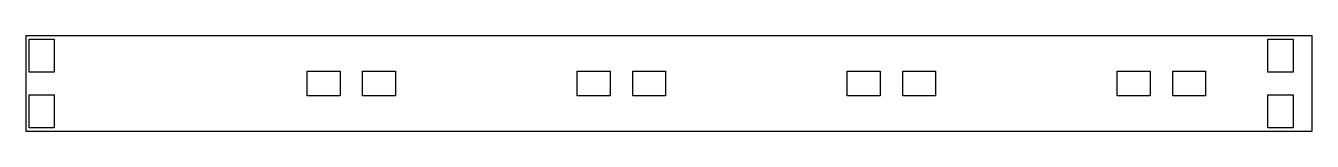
# Model space of a CAD drawing. Header units: metres. Extents: x -32 to 130, y -3 to 9.
import ezdxf

# ---------------------------------------------------------------- set-up
doc = ezdxf.new("R2010")
doc.units = ezdxf.units.M

msp = doc.modelspace()

# ---------------------------------------------------------------- linework, layer by layer
for p, q in [((130, 9.39999), (-32, 9.39999)), ((-32, 9.39999), (-32, -2.59999)), ((-31.575, 4.825), (-31.575, 8.97499)), ((-31.575, 8.97499), (-28.425, 8.97499)), ((-28.425, 8.97499), (-28.425, 4.825)), ((124.425, 4.825), (124.425, 8.97499)), ((124.425, 8.97499), (127.575, 8.97499)), ((127.575, 8.97499), (127.575, 4.825)), ((130, -2.59999), (130, 9.39999)), ((3.425, 1.825), (3.425, 4.97499)), ((3.425, 4.97499), (7.57501, 4.97499)), ((7.57501, 4.97499), (7.57501, 1.825)), ((10.425, 1.825), (10.425, 4.97499)), ((10.425, 4.97499), (14.575, 4.97499)), ((14.575, 4.97499), (14.575, 1.825)), ((37.425, 1.825), (37.425, 4.97499)), ((37.425, 4.97499), (41.575, 4.97499)), ((41.575, 4.97499), (41.575, 1.825)), ((44.425, 1.825), (44.425, 4.97499)), ((44.425, 4.97499), (48.575, 4.97499)), ((48.575, 4.97499), (48.575, 1.825)), ((71.425, 1.825), (71.425, 4.97499)), ((71.425, 4.97499), (75.575, 4.97499)), ((75.575, 4.97499), (75.575, 1.825)), ((78.425, 1.825), (78.425, 4.97499)), ((78.425, 4.97499), (82.575, 4.97499)), ((82.575, 4.97499), (82.575, 1.825)), ((105.425, 1.825), (105.425, 4.97499)), ((105.425, 4.97499), (109.575, 4.97499)), ((109.575, 4.97499), (109.575, 1.825)), ((112.425, 1.825), (112.425, 4.97499)), ((112.425, 4.97499), (116.575, 4.97499)), ((116.575, 4.97499), (116.575, 1.825)), ((-28.425, 4.825), (-31.575, 4.825)), ((127.575, 4.825), (124.425, 4.825)), ((-31.575, -2.17499), (-31.575, 1.97499)), ((-31.575, 1.97499), (-28.425, 1.97499)), ((-28.425, 1.97499), (-28.425, -2.17499)), ((7.57501, 1.825), (3.425, 1.825)), ((14.575, 1.825), (10.425, 1.825)), ((41.575, 1.825), (37.425, 1.825)), ((48.575, 1.825), (44.425, 1.825)), ((75.575, 1.825), (71.425, 1.825)), ((82.575, 1.825), (78.425, 1.825)), ((109.575, 1.825), (105.425, 1.825)), ((116.575, 1.825), (112.425, 1.825)), ((124.425, -2.17499), (124.425, 1.97499)), ((124.425, 1.97499), (127.575, 1.97499)), ((127.575, 1.97499), (127.575, -2.17499)), ((-32, -2.59999), (130, -2.59999)), ((-28.425, -2.17499), (-31.575, -2.17499)), ((127.575, -2.17499), (124.425, -2.17499))]:
    msp.add_line(p, q)

doc.saveas('drawing.dxf')
